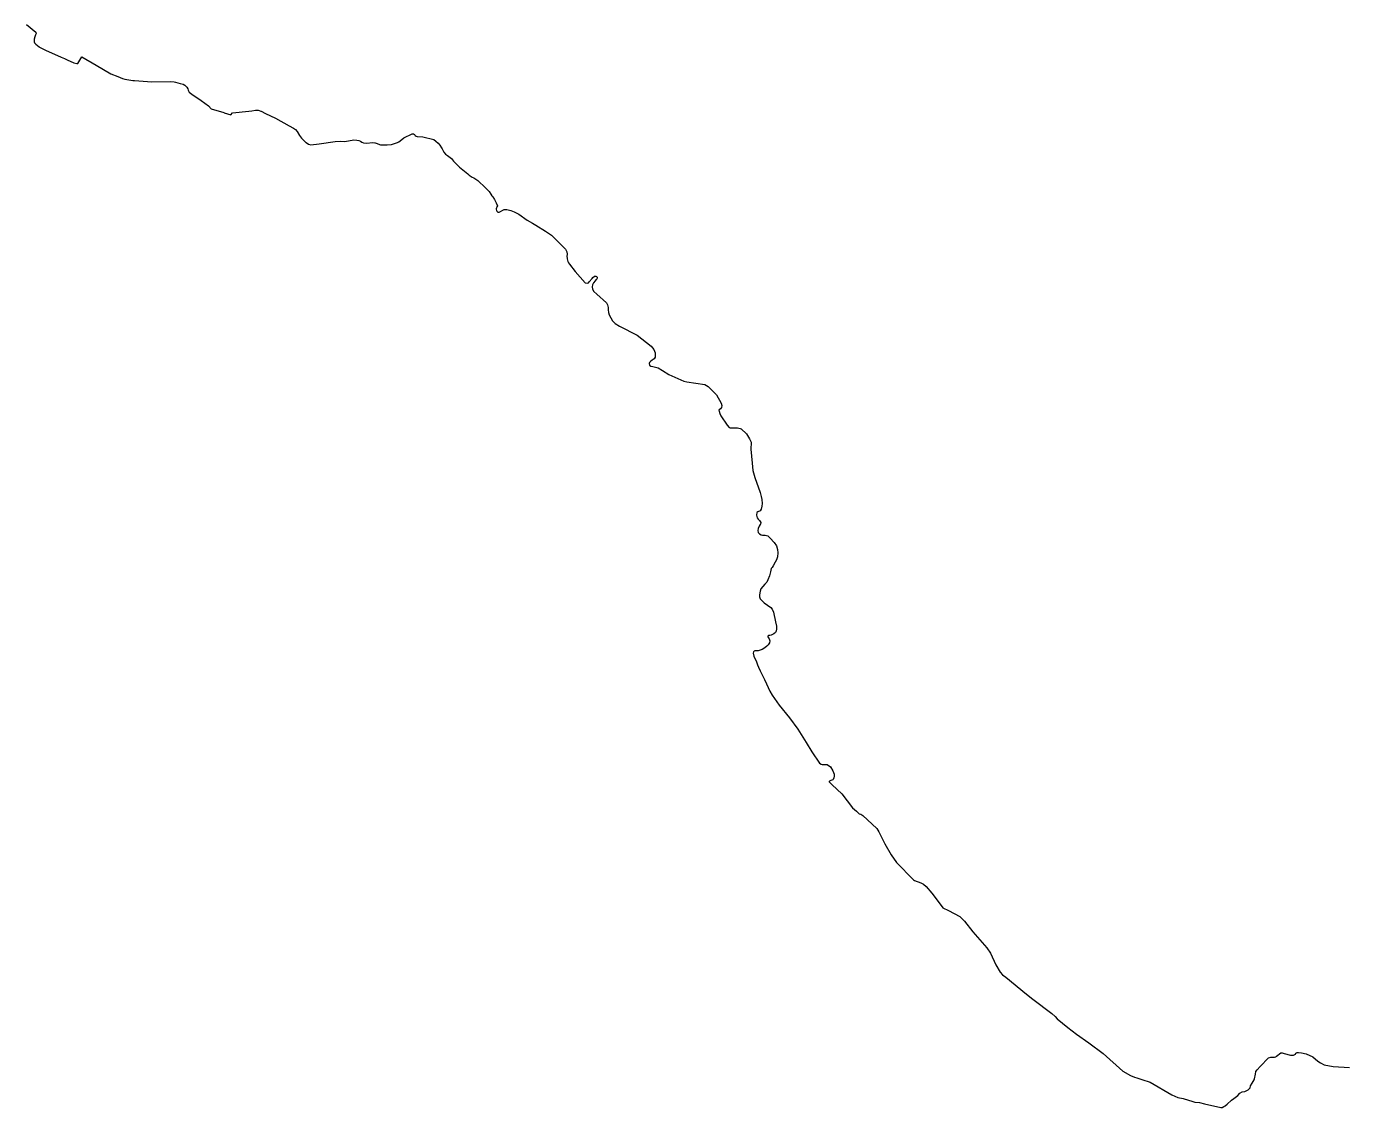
# Model space of a CAD drawing. Header units: inches. Extents: x 1341578 to 1502124, y 557203 to 748561.
# Drawn here: x 1474015 to 1476573, y 570390 to 572478 of the extents above; entities that cross this region are included whole.
import ezdxf

# ---------------------------------------------------------------- set-up
doc = ezdxf.new("R2010")
doc.units = ezdxf.units.IN
doc.header["$MEASUREMENT"] = 0
doc.layers.add('Zipcode', color=7, linetype='Continuous')

msp = doc.modelspace()

# ---------------------------------------------------------------- linework, layer by layer
at = {"layer": 'Zipcode'}
msp.add_lwpolyline([(1474015.1, 572482.2), (1474032.9, 572467.4), (1474034.1, 572465.2), (1474034.1, 572464.8), (1474032.8, 572462.1), (1474031.3, 572458.2), (1474030.2, 572453.7), (1474030, 572449.1), (1474030.1, 572448.4), (1474030.5, 572447), (1474033.1, 572444.5), (1474039.8, 572438.8), (1474040.1, 572438.6), (1474053.3, 572432.1), (1474057.4, 572430.1), (1474082.2, 572419.3), (1474088.5, 572416.6), (1474094, 572414), (1474106.6, 572408.1), (1474112.7, 572406.7), (1474112.8, 572406.6), (1474114.5, 572406.6), (1474122.1, 572419.9), (1474149.6, 572403.8), (1474178.5, 572387.1), (1474191.9, 572381.7), (1474200.6, 572378), (1474205.4, 572376.3), (1474213.2, 572375), (1474220.5, 572374.3), (1474223.9, 572374), (1474257.7, 572371.4), (1474293.9, 572372), (1474300.4, 572371.3), (1474303.3, 572370.6), (1474312.2, 572368.3), (1474318, 572366.9), (1474321.4, 572365.1), (1474325.3, 572361), (1474326.8, 572357.9), (1474327.7, 572355.6), (1474327.9, 572355.1), (1474329.8, 572351.5), (1474334.7, 572347.6), (1474353.1, 572335.2), (1474366.8, 572325.2), (1474372, 572319.3), (1474396.6, 572311.9), (1474397.1, 572311.8), (1474404, 572309.6), (1474410.3, 572307.6), (1474413.1, 572311.5), (1474445.1, 572315), (1474450.9, 572315.6), (1474457.8, 572316.4), (1474462.8, 572316.8), (1474463.2, 572316.7), (1474463.2, 572316.7), (1474465, 572316.2), (1474468.3, 572314.7), (1474468.5, 572314.5), (1474477.4, 572310.3), (1474496.2, 572301.1), (1474523, 572286.6), (1474523, 572286.6), (1474531.6, 572281.9), (1474535.1, 572279.6), (1474538.1, 572275.3), (1474542.7, 572267.5), (1474546.5, 572262.5), (1474552, 572257.2), (1474554.2, 572255.2), (1474555.9, 572254), (1474560.6, 572250.7), (1474564.7, 572250), (1474580.9, 572251.5), (1474611.8, 572256.2), (1474622.4, 572256.5), (1474630.8, 572256.4), (1474648.2, 572259.1), (1474653.8, 572258.9), (1474657.4, 572258.3), (1474660.6, 572256.5), (1474663.5, 572254.7), (1474666.5, 572253.6), (1474673.2, 572253.2), (1474684.2, 572254), (1474688.3, 572253.7), (1474688.3, 572253.7), (1474689.1, 572253.7), (1474691.1, 572252.9), (1474699.6, 572249.8), (1474704.2, 572249.5), (1474712.1, 572249.9), (1474720.6, 572250.3), (1474732.6, 572254.2), (1474734.8, 572255.6), (1474734.8, 572255.6), (1474737.8, 572257.7), (1474744.5, 572263.3), (1474760.7, 572270.7), (1474763, 572270.7), (1474765.3, 572269.9), (1474766.1, 572269), (1474766.8, 572267.6), (1474768.4, 572266.6), (1474770.1, 572266.1), (1474781.2, 572265.2), (1474802.3, 572260), (1474806.4, 572257.1), (1474811, 572252.9), (1474814.3, 572249.1), (1474817.5, 572244), (1474818.4, 572242.3), (1474822.1, 572235.5), (1474825, 572232), (1474829.3, 572229), (1474831.7, 572227.2), (1474836.5, 572223.5), (1474840.6, 572218.3), (1474842.4, 572216.3), (1474842.5, 572216.3), (1474848.2, 572210.2), (1474852.2, 572206.8), (1474868.2, 572193.4), (1474871.1, 572191.4), (1474876.9, 572187.4), (1474879.7, 572185.7), (1474879.7, 572185.7), (1474887.8, 572181), (1474892.5, 572176.5), (1474898, 572171), (1474906, 572163.5), (1474909.3, 572159.4), (1474913, 572154.1), (1474915, 572151.5), (1474916.6, 572149.5), (1474920, 572144.2), (1474923.1, 572137.8), (1474925.5, 572131.6), (1474924.7, 572129.9), (1474924.3, 572129.1), (1474923.6, 572127.8), (1474923, 572126.2), (1474923, 572125.3), (1474923.6, 572122.7), (1474924.5, 572121.3), (1474926.4, 572119.9), (1474928.6, 572119.5), (1474938.4, 572124.5), (1474943.5, 572125), (1474951.5, 572123), (1474958, 572120.6), (1474966.9, 572115.6), (1474982.9, 572104.5), (1474993.4, 572098.2), (1474999.9, 572094.3), (1475018.8, 572083), (1475030.1, 572074.9), (1475057.1, 572048.3), (1475060, 572042.9), (1475060.5, 572038.5), (1475060, 572034.2), (1475060.3, 572031), (1475060.5, 572029.6), (1475061.9, 572024.1), (1475063.1, 572021.8), (1475064.6, 572019.1), (1475075.7, 572004.8), (1475095.4, 571983.1), (1475099.1, 571982.7), (1475101.5, 571983.3), (1475103.1, 571984.8), (1475108.5, 571991.4), (1475110.3, 571993.7), (1475112.7, 571995.4), (1475113.3, 571995.8), (1475115.9, 571996.2), (1475117.1, 571995.5), (1475118.3, 571993.9), (1475118.2, 571992.3), (1475118.1, 571992), (1475116.8, 571989.5), (1475116.1, 571988.7), (1475114.3, 571986.8), (1475111.1, 571983), (1475109.3, 571979.1), (1475108.5, 571975.3), (1475109.3, 571970.7), (1475111.7, 571966.3), (1475117.8, 571961), (1475136.5, 571944.7), (1475138.5, 571940.3), (1475139.5, 571935.7), (1475139.8, 571931.2), (1475140.2, 571925.5), (1475141.5, 571921), (1475144.5, 571915.8), (1475148.3, 571910), (1475153.1, 571904.7), (1475161.3, 571899.7), (1475195.9, 571882.3), (1475223, 571861), (1475227.9, 571854.4), (1475230.2, 571847.8), (1475230.8, 571841.4), (1475230.3, 571839.2), (1475228.5, 571836.4), (1475225, 571833.9), (1475221.3, 571831.4), (1475219.4, 571829), (1475218.8, 571827.4), (1475219.7, 571824), (1475222.1, 571822.1), (1475226.3, 571821.2), (1475236.4, 571819.2), (1475244.9, 571813.7), (1475256.6, 571805.8), (1475285.7, 571793), (1475291.9, 571791.9), (1475326.5, 571786.7), (1475332.7, 571782.6), (1475341, 571774.8), (1475349.3, 571767), (1475358.3, 571750.4), (1475359.2, 571746.3), (1475358.8, 571742.1), (1475356.6, 571739.7), (1475354.5, 571737.6), (1475353.8, 571736.8), (1475353.9, 571735.4), (1475355.3, 571730.4), (1475357.3, 571726.2), (1475369.8, 571707.9), (1475373.7, 571703.4), (1475375.2, 571703), (1475385.6, 571703.1), (1475389.9, 571703.2), (1475394.9, 571701.8), (1475396.6, 571700.8), (1475407, 571691.2), (1475413.1, 571682), (1475415.8, 571675.2), (1475415.8, 571671), (1475415.6, 571665.7), (1475415.2, 571661.2), (1475416, 571655.1), (1475418.9, 571627.9), (1475419.3, 571620.8), (1475423.3, 571607.1), (1475433.5, 571577.9), (1475435.2, 571570.2), (1475436.4, 571564.6), (1475437.1, 571557), (1475436.8, 571551.7), (1475435.1, 571546.1), (1475433.3, 571542.8), (1475428.9, 571540.4), (1475426.9, 571539.3), (1475426.3, 571534.4), (1475427.4, 571529.1), (1475429.4, 571526.6), (1475432.1, 571524.1), (1475434.6, 571520.2), (1475434.1, 571517.1), (1475433.6, 571516.1), (1475431.8, 571512.8), (1475429.9, 571508.3), (1475429.1, 571504.8), (1475429.7, 571500.7), (1475432.1, 571498), (1475435.7, 571496), (1475437.9, 571495.8), (1475442.9, 571495.5), (1475448, 571494.4), (1475452.5, 571489.9), (1475460.7, 571481.6), (1475464.9, 571475), (1475467.2, 571467.7), (1475467.7, 571461.7), (1475466.8, 571453.7), (1475465.3, 571448.2), (1475462.7, 571443.5), (1475458.5, 571436.1), (1475456.4, 571433.1), (1475454.8, 571430.9), (1475453.2, 571424.9), (1475451.5, 571417.2), (1475448.4, 571409.5), (1475446.1, 571404.5), (1475442.8, 571400.7), (1475442.8, 571400.7), (1475435, 571392), (1475433.6, 571387.2), (1475432.2, 571380.3), (1475432.2, 571376.8), (1475433.6, 571372.7), (1475436.6, 571369.3), (1475441.2, 571365), (1475447.6, 571360.3), (1475454, 571356.1), (1475456.5, 571352.9), (1475459.2, 571346.7), (1475462.9, 571328.4), (1475464.8, 571319.6), (1475465, 571314.6), (1475464.4, 571310.3), (1475462.9, 571307.5), (1475459.7, 571305.1), (1475454.9, 571302.6), (1475452.1, 571301.9), (1475449.8, 571301.6), (1475449.6, 571301.6), (1475448.5, 571300.7), (1475448, 571299.4), (1475448.1, 571299.1), (1475450.9, 571295.1), (1475452.4, 571291.3), (1475451.5, 571287.4), (1475449.2, 571283.8), (1475446.6, 571281.1), (1475442.4, 571277.9), (1475437.3, 571274.9), (1475433.6, 571273.5), (1475429.5, 571272.4), (1475429, 571272.3), (1475426.4, 571272.2), (1475423.4, 571272), (1475421.6, 571271.5), (1475420.4, 571270.5), (1475419.7, 571267.7), (1475421.3, 571261.8), (1475426.2, 571250.6), (1475428.3, 571245), (1475430.1, 571240.7), (1475433.2, 571233.8), (1475437.6, 571225.5), (1475442.1, 571216.6), (1475445.6, 571208.2), (1475452, 571194.1), (1475456.8, 571186.7), (1475469.9, 571167), (1475489.9, 571142.6), (1475506.5, 571120.8), (1475522.7, 571094.8), (1475533.4, 571076.8), (1475548.1, 571055.2), (1475551.1, 571053.1), (1475553.3, 571052.5), (1475557.4, 571052.5), (1475562.7, 571052.4), (1475569.2, 571048.1), (1475573.9, 571040.5), (1475576.3, 571033.8), (1475576.3, 571030.1), (1475575.8, 571026.6), (1475574.7, 571023.6), (1475574.1, 571023), (1475572.1, 571022.2), (1475570.1, 571021.9), (1475567.8, 571020.5), (1475567.1, 571019.7), (1475567.1, 571019.3), (1475567.9, 571018), (1475572.4, 571013.4), (1475591.6, 570996.1), (1475612.3, 570969.1), (1475619.8, 570962.3), (1475624.7, 570957.1), (1475628.3, 570956.3), (1475632.2, 570953.9), (1475659, 570929), (1475662.6, 570922.6), (1475674.4, 570899.5), (1475687, 570878.1), (1475697.3, 570863.4), (1475729.9, 570829.9), (1475731.8, 570828.6), (1475743.9, 570823.8), (1475749, 570821.6), (1475754.1, 570816.6), (1475765.4, 570804.2), (1475775.4, 570790.7), (1475786.7, 570775.5), (1475797.4, 570770.7), (1475819.5, 570759), (1475828.4, 570750), (1475844.4, 570729), (1475871.6, 570698.1), (1475879, 570687.9), (1475889.2, 570665.2), (1475897.4, 570651.4), (1475902.2, 570646.1), (1475908.2, 570641.4), (1475948.4, 570608.9), (1475960.9, 570599.4), (1475997.2, 570571.4), (1476003.7, 570565.5), (1476007.7, 570561.4), (1476028.3, 570544.2), (1476044.9, 570531.5), (1476069.1, 570514.8), (1476096.5, 570494), (1476134.6, 570460.1), (1476149.7, 570451.4), (1476157.4, 570448.6), (1476161.8, 570447), (1476163.9, 570446.7), (1476171.5, 570444.2), (1476187.7, 570438.8), (1476229.5, 570414.6), (1476241, 570409), (1476251.4, 570407.3), (1476253.1, 570406.8), (1476268.2, 570402.2), (1476274.1, 570400.4), (1476282.9, 570399.6), (1476292.2, 570397.1), (1476324, 570389.8), (1476326.8, 570390.1), (1476329.7, 570391.5), (1476332.6, 570392.8), (1476336.4, 570396.2), (1476344.8, 570404), (1476349, 570407), (1476357, 570412.9), (1476360.5, 570417.5), (1476365.6, 570419.9), (1476370.3, 570421.1), (1476377, 570423.9), (1476380.6, 570428), (1476381.3, 570431.6), (1476384.3, 570436.9), (1476388.3, 570443.6), (1476389.4, 570445.5), (1476390.9, 570454), (1476392, 570459.3), (1476394.3, 570462.8), (1476400.4, 570469.2), (1476416.2, 570485.9), (1476420.5, 570487.4), (1476424.9, 570487.4), (1476427.8, 570487.3), (1476430.1, 570487.6), (1476431.9, 570488.9), (1476440.3, 570495.3), (1476442.6, 570495.7), (1476444.8, 570495.1), (1476446.4, 570494.3), (1476458.9, 570491.3), (1476464.5, 570491.2), (1476467.1, 570492), (1476468.1, 570493.1), (1476469.2, 570494.7), (1476471.9, 570496), (1476474.2, 570496.4), (1476479.7, 570495.6), (1476488.9, 570493.7), (1476501.9, 570487.8), (1476511.6, 570479.6), (1476516.4, 570476.1), (1476523.5, 570472.1), (1476541.4, 570468.8), (1476573.1, 570467.4)], dxfattribs=at)

doc.saveas('drawing.dxf')
